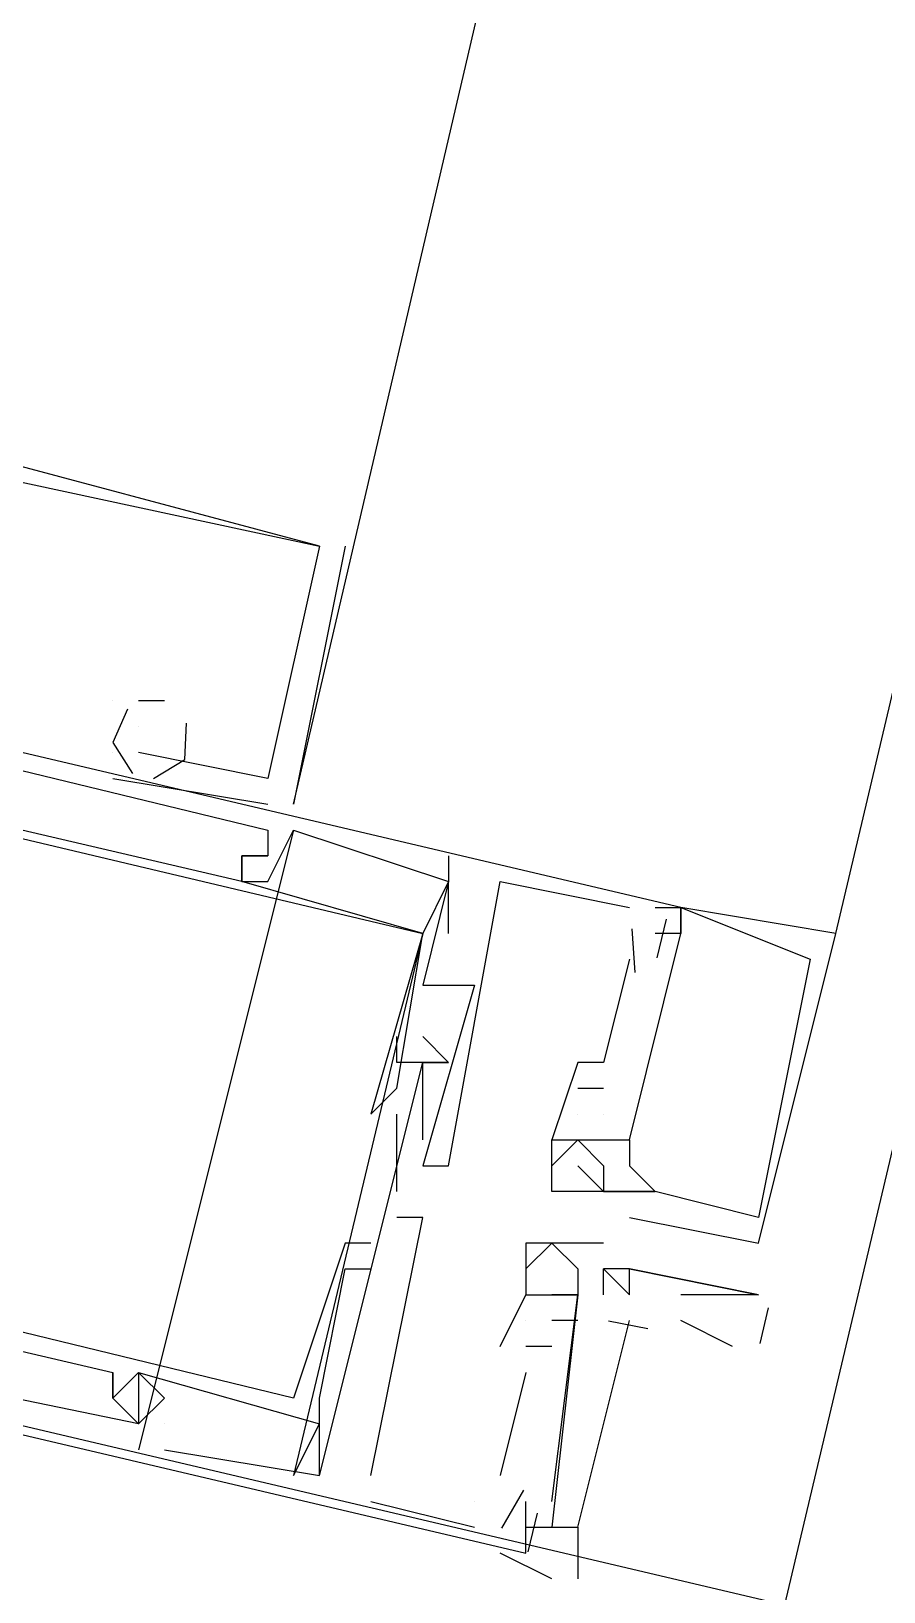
# Model space of a CAD drawing. Header units: feet. Extents: x -84 to 198, y -22 to 181.
# Drawn here: x 116.758 to 117.198, y 59.691 to 60.497 of the extents above; entities that cross this region are included whole.
import ezdxf

# ---------------------------------------------------------------- set-up
doc = ezdxf.new("R2010")
doc.units = ezdxf.units.FT
doc.layers.add('A-LINEA', color=7, linetype='CONTINUOUS')
doc.layers.add('A-MURO-CONCRETO', color=8, linetype='CONTINUOUS')

msp = doc.modelspace()

# ---------------------------------------------------------------- linework, layer by layer
at = {"layer": 'A-LINEA'}
for p, q in [((124.44, 90.4978), (117.1467, 59.6844)), ((117.1733, 60.0311), (118.8267, 67.0444)), ((116.92, 60.2311), (116.8933, 60.0978)), ((116.92, 60.2311), (116.8933, 60.0978)), ((116.92, 60.2311), (116.8933, 60.0978)), ((116.9067, 60.2311), (116.9067, 60.2311)), ((116.9067, 60.2311), (116.9067, 60.2311)), ((116.9067, 60.2311), (116.9067, 60.2311)), ((116.9067, 60.2311), (116.9067, 60.2311)), ((116.9067, 60.2311), (116.9067, 60.2311)), ((116.9067, 60.2311), (116.9067, 60.2311)), ((116.92, 60.2311), (116.92, 60.2311)), ((116.92, 60.2311), (116.92, 60.2311)), ((116.92, 60.2311), (116.92, 60.2311)), ((116.8, 60.1511), (116.8, 60.1511)), ((116.8, 60.1511), (116.8, 60.1511)), ((116.8, 60.1511), (116.8, 60.1511)), ((116.8, 60.1511), (116.8, 60.1511)), ((116.8, 60.1511), (116.8, 60.1511)), ((116.8, 60.1511), (116.8, 60.1511)), ((116.8267, 60.1511), (116.8133, 60.1511)), ((116.8133, 60.1511), (116.8133, 60.1511)), ((116.8267, 60.1511), (116.8133, 60.1511)), ((116.8133, 60.1511), (116.8133, 60.1511)), ((116.8267, 60.1511), (116.8133, 60.1511)), ((116.8133, 60.1511), (116.8133, 60.1511)), ((116.8267, 60.1511), (116.8267, 60.1511)), ((116.8267, 60.1511), (116.8267, 60.1511)), ((116.8267, 60.1511), (116.8267, 60.1511)), ((116.8133, 60.1378), (116.8133, 60.1378)), ((116.8133, 60.1378), (116.8133, 60.1378)), ((116.8133, 60.1378), (116.8133, 60.1378)), ((116.8, 60.1244), (116.8, 60.1244)), ((116.8, 60.1244), (116.8, 60.1244)), ((116.8, 60.1244), (116.8, 60.1244)), ((116.8, 60.1244), (116.8, 60.1244)), ((116.8, 60.1244), (116.8, 60.1244)), ((116.8, 60.1244), (116.8, 60.1244)), ((116.8133, 60.1244), (116.8133, 60.1244)), ((116.8133, 60.1244), (116.8133, 60.1244)), ((116.8133, 60.1244), (116.8133, 60.1244)), ((116.8, 60.1111), (116.88, 60.0978)), ((116.8, 60.1111), (116.8, 60.1111)), ((116.8, 60.1111), (116.88, 60.0978)), ((116.8, 60.1111), (116.8, 60.1111)), ((116.8, 60.1111), (116.88, 60.0978)), ((116.8, 60.1111), (116.8, 60.1111)), ((116.88, 60.1111), (116.88, 60.1111)), ((116.88, 60.1111), (116.88, 60.1111)), ((116.88, 60.1111), (116.88, 60.1111)), ((116.88, 60.0978), (116.88, 60.0978)), ((116.88, 60.0978), (116.88, 60.0978)), ((116.88, 60.0978), (116.88, 60.0978)), ((116.8933, 60.0978), (116.8933, 60.0978)), ((116.8933, 60.0978), (116.8933, 60.0978)), ((116.8933, 60.0978), (116.8933, 60.0978)), ((116.8933, 60.0844), (116.8133, 59.7644)), ((116.8933, 60.0844), (116.8133, 59.7644)), ((116.8933, 60.0844), (116.8133, 59.7644)), ((116.88, 60.0844), (116.88, 60.0844)), ((116.88, 60.0844), (116.88, 60.0844)), ((116.88, 60.0844), (116.88, 60.0844)), ((116.8933, 60.0844), (116.8933, 60.0844)), ((116.8933, 60.0844), (116.8933, 60.0844)), ((116.8933, 60.0844), (116.8933, 60.0844)), ((116.8667, 60.0711), (116.8667, 60.0711)), ((116.8667, 60.0711), (116.8667, 60.0711)), ((116.8667, 60.0711), (116.8667, 60.0711)), ((116.8667, 60.0711), (116.8667, 60.0711)), ((116.8667, 60.0711), (116.8667, 60.0711)), ((116.8667, 60.0711), (116.8667, 60.0711)), ((116.8667, 60.0711), (116.8667, 60.0711)), ((116.8667, 60.0711), (116.8667, 60.0711)), ((116.8667, 60.0711), (116.8667, 60.0711)), ((116.88, 60.0711), (116.88, 60.0711)), ((116.88, 60.0711), (116.88, 60.0711)), ((116.88, 60.0711), (116.88, 60.0711)), ((116.88, 60.0711), (116.88, 60.0711)), ((116.88, 60.0711), (116.88, 60.0711)), ((116.88, 60.0711), (116.88, 60.0711)), ((116.9733, 60.0711), (116.9733, 60.0578)), ((116.9733, 60.0711), (116.9733, 60.0578)), ((116.9733, 60.0711), (116.9733, 60.0578)), ((116.8667, 60.0578), (116.8667, 60.0578)), ((116.8667, 60.0578), (116.8667, 60.0578)), ((116.8667, 60.0578), (116.8667, 60.0578)), ((116.8667, 60.0578), (116.8667, 60.0578)), ((116.8667, 60.0578), (116.8667, 60.0578)), ((116.8667, 60.0578), (116.8667, 60.0578)), ((116.8667, 60.0578), (116.8667, 60.0578)), ((116.8667, 60.0578), (116.8667, 60.0578)), ((116.8667, 60.0578), (116.8667, 60.0578)), ((116.88, 60.0578), (116.88, 60.0578)), ((116.88, 60.0578), (116.88, 60.0578)), ((116.88, 60.0578), (116.88, 60.0578)), ((116.9733, 60.0311), (116.9733, 60.0578)), ((116.9733, 60.0578), (116.9733, 60.0578)), ((116.9733, 60.0578), (116.9733, 60.0578)), ((116.9733, 60.0311), (116.9733, 60.0578)), ((116.9733, 60.0578), (116.9733, 60.0578)), ((116.9733, 60.0578), (116.9733, 60.0578)), ((116.9733, 60.0311), (116.9733, 60.0578)), ((116.9733, 60.0578), (116.9733, 60.0578)), ((116.9733, 60.0578), (116.9733, 60.0578)), ((117, 60.0578), (117, 60.0578)), ((117, 60.0578), (117, 60.0578)), ((117, 60.0578), (117, 60.0578)), ((117.0667, 60.0444), (117.0667, 60.0444)), ((117.0667, 60.0444), (117.0667, 60.0444)), ((117.0667, 60.0444), (117.0667, 60.0444)), ((117.08, 60.0444), (117.08, 60.0444)), ((117.08, 60.0444), (117.08, 60.0444)), ((117.08, 60.0444), (117.08, 60.0444)), ((117.0933, 60.0444), (117.0933, 60.0444)), ((117.0933, 60.0444), (117.0933, 60.0444)), ((117.0933, 60.0444), (117.0933, 60.0444)), ((117.0933, 60.0444), (117.0933, 60.0444)), ((117.0933, 60.0444), (117.0933, 60.0444)), ((117.0933, 60.0444), (117.0933, 60.0444)), ((117.0933, 60.0444), (117.0933, 60.0444)), ((117.0933, 60.0444), (117.0933, 60.0444)), ((117.0933, 60.0444), (117.0933, 60.0444)), ((117.0857, 60.0384), (117.0809, 60.0184)), ((117.0857, 60.0384), (117.0809, 60.0184)), ((117.0857, 60.0384), (117.0809, 60.0184)), ((116.96, 60.0311), (116.8933, 59.7511)), ((116.96, 60.0311), (116.8933, 59.7511)), ((116.96, 60.0311), (116.8933, 59.7511)), ((116.96, 60.0311), (116.96, 60.0311)), ((116.96, 60.0311), (116.96, 60.0311)), ((116.96, 60.0311), (116.96, 60.0311)), ((116.96, 60.0311), (116.96, 60.0311)), ((116.96, 60.0311), (116.96, 60.0311)), ((116.96, 60.0311), (116.96, 60.0311)), ((116.96, 60.0311), (116.96, 60.0311)), ((116.96, 60.0311), (116.96, 60.0311)), ((116.96, 60.0311), (116.96, 60.0311)), ((116.9733, 60.0311), (116.9733, 60.0311)), ((116.9733, 60.0311), (116.9733, 60.0311)), ((116.9733, 60.0311), (116.9733, 60.0311)), ((117.0679, 60.0335), (117.0695, 60.0109)), ((117.0679, 60.0335), (117.0695, 60.0109)), ((117.0679, 60.0335), (117.0695, 60.0109)), ((117.08, 60.0311), (117.08, 60.0311)), ((117.08, 60.0311), (117.08, 60.0311)), ((117.08, 60.0311), (117.08, 60.0311)), ((117.0933, 60.0311), (117.0933, 60.0311)), ((117.0933, 60.0311), (117.0933, 60.0311)), ((117.0933, 60.0311), (117.0933, 60.0311)), ((117.0933, 60.0311), (117.0933, 60.0311)), ((117.0933, 60.0311), (117.0933, 60.0311)), ((117.0933, 60.0311), (117.0933, 60.0311)), ((117.0933, 60.0311), (117.0933, 60.0311)), ((117.0933, 60.0311), (117.0933, 60.0311)), ((117.0933, 60.0311), (117.0933, 60.0311)), ((117.1733, 60.0311), (117.1733, 60.0311)), ((117.1733, 60.0311), (117.1733, 60.0311)), ((117.1733, 60.0311), (117.1733, 60.0311)), ((117.0667, 60.0178), (117.0667, 60.0178)), ((117.0667, 60.0178), (117.0667, 60.0178)), ((117.0667, 60.0178), (117.0667, 60.0178)), ((117.16, 60.0178), (117.16, 60.0178)), ((117.16, 60.0178), (117.16, 60.0178)), ((117.16, 60.0178), (117.16, 60.0178)), ((116.96, 60.0044), (116.96, 60.0044)), ((116.96, 60.0044), (116.96, 60.0044)), ((116.96, 60.0044), (116.96, 60.0044)), ((116.9733, 60.0044), (116.9733, 60.0044)), ((116.9733, 60.0044), (116.9733, 60.0044)), ((116.9733, 60.0044), (116.9733, 60.0044)), ((116.9733, 60.0044), (116.9733, 60.0044)), ((116.9733, 60.0044), (116.9733, 60.0044)), ((116.9733, 60.0044), (116.9733, 60.0044)), ((116.9733, 60.0044), (116.9733, 60.0044)), ((116.9733, 60.0044), (116.9733, 60.0044)), ((116.9733, 60.0044), (116.9733, 60.0044)), ((116.9867, 60.0044), (116.9867, 60.0044)), ((116.9867, 60.0044), (116.9867, 60.0044)), ((116.9867, 60.0044), (116.9867, 60.0044)), ((116.9867, 60.0044), (116.9867, 60.0044)), ((116.9867, 60.0044), (116.9867, 60.0044)), ((116.9867, 60.0044), (116.9867, 60.0044)), ((116.9467, 59.9778), (116.9467, 59.9778)), ((116.9467, 59.9778), (116.9467, 59.9778)), ((116.9467, 59.9778), (116.9467, 59.9778)), ((116.96, 59.9778), (116.9733, 59.9644)), ((116.96, 59.9778), (116.96, 59.9778)), ((116.96, 59.9778), (116.9733, 59.9644)), ((116.96, 59.9778), (116.96, 59.9778)), ((116.96, 59.9778), (116.9733, 59.9644)), ((116.96, 59.9778), (116.96, 59.9778)), ((116.9467, 59.9644), (116.9467, 59.9644)), ((116.9467, 59.9644), (116.9467, 59.9644)), ((116.9467, 59.9644), (116.9467, 59.9644)), ((116.96, 59.9644), (116.96, 59.9644)), ((116.96, 59.9644), (116.96, 59.9644)), ((116.96, 59.9644), (116.96, 59.9644)), ((116.96, 59.9644), (116.96, 59.9644)), ((116.96, 59.9644), (116.96, 59.9644)), ((116.96, 59.9644), (116.96, 59.9644)), ((116.96, 59.9644), (116.96, 59.9644)), ((116.96, 59.9644), (116.96, 59.9644)), ((116.96, 59.9644), (116.96, 59.9644)), ((116.96, 59.9644), (116.96, 59.9644)), ((116.96, 59.9644), (116.96, 59.9644)), ((116.96, 59.9644), (116.96, 59.9644)), ((116.9733, 59.9644), (116.9733, 59.9644)), ((116.9733, 59.9644), (116.9733, 59.9644)), ((116.9733, 59.9644), (116.9733, 59.9644)), ((116.9733, 59.9644), (116.9733, 59.9644)), ((116.9733, 59.9644), (116.9733, 59.9644)), ((116.9733, 59.9644), (116.9733, 59.9644)), ((116.9733, 59.9644), (116.9733, 59.9644)), ((116.9733, 59.9644), (116.9733, 59.9644)), ((116.9733, 59.9644), (116.9733, 59.9644)), ((117.04, 59.9644), (117.04, 59.9644)), ((117.04, 59.9644), (117.04, 59.9644)), ((117.04, 59.9644), (117.04, 59.9644)), ((117.0533, 59.9644), (117.0533, 59.9644)), ((117.0533, 59.9644), (117.0533, 59.9644)), ((117.0533, 59.9644), (117.0533, 59.9644)), ((116.9467, 59.9511), (116.9467, 59.9511)), ((116.9467, 59.9511), (116.9467, 59.9511)), ((116.9467, 59.9511), (116.9467, 59.9511)), ((117.04, 59.9511), (117.04, 59.9511)), ((117.04, 59.9511), (117.0533, 59.9511)), ((117.04, 59.9511), (117.04, 59.9511)), ((117.04, 59.9511), (117.04, 59.9511)), ((117.04, 59.9511), (117.0533, 59.9511)), ((117.04, 59.9511), (117.04, 59.9511)), ((117.04, 59.9511), (117.04, 59.9511)), ((117.04, 59.9511), (117.0533, 59.9511)), ((117.04, 59.9511), (117.04, 59.9511)), ((117.0533, 59.9511), (117.0533, 59.9511)), ((117.0533, 59.9511), (117.0533, 59.9511)), ((117.0533, 59.9511), (117.0533, 59.9511)), ((116.9333, 59.9378), (116.9333, 59.9378)), ((116.9333, 59.9378), (116.9333, 59.9378)), ((116.9333, 59.9378), (116.9333, 59.9378)), ((116.9467, 59.8978), (116.9467, 59.9378)), ((116.9467, 59.9378), (116.9467, 59.9378)), ((116.9467, 59.8978), (116.9467, 59.9378)), ((116.9467, 59.9378), (116.9467, 59.9378)), ((116.9467, 59.8978), (116.9467, 59.9378)), ((116.9467, 59.9378), (116.9467, 59.9378)), ((116.96, 59.9378), (116.96, 59.9378)), ((116.96, 59.9378), (116.96, 59.9378)), ((116.96, 59.9378), (116.96, 59.9378)), ((116.96, 59.9378), (116.96, 59.9378)), ((116.96, 59.9378), (116.96, 59.9378)), ((116.96, 59.9378), (116.96, 59.9378)), ((117.04, 59.9378), (117.04, 59.9378)), ((117.04, 59.9378), (117.04, 59.9378)), ((117.04, 59.9378), (117.04, 59.9378)), ((117.04, 59.9378), (117.04, 59.9378)), ((117.04, 59.9378), (117.04, 59.9378)), ((117.04, 59.9378), (117.04, 59.9378)), ((117.0533, 59.9378), (117.0533, 59.9378)), ((117.0533, 59.9378), (117.0533, 59.9378)), ((117.0533, 59.9378), (117.0533, 59.9378)), ((117.0533, 59.9378), (117.0533, 59.9378)), ((117.0533, 59.9378), (117.0533, 59.9378)), ((117.0533, 59.9378), (117.0533, 59.9378)), ((116.96, 59.9244), (116.96, 59.9244)), ((116.96, 59.9244), (116.96, 59.9244)), ((116.96, 59.9244), (116.96, 59.9244)), ((117.0267, 59.9244), (117.0267, 59.9244)), ((117.0267, 59.9244), (117.0267, 59.9244)), ((117.0267, 59.9244), (117.0267, 59.9244)), ((117.0267, 59.9244), (117.0267, 59.9244)), ((117.0267, 59.9244), (117.0267, 59.9244)), ((117.0267, 59.9244), (117.0267, 59.9244)), ((117.04, 59.9244), (117.04, 59.9244)), ((117.04, 59.9244), (117.04, 59.9244)), ((117.04, 59.9244), (117.04, 59.9244)), ((117.04, 59.9244), (117.04, 59.9244)), ((117.04, 59.9244), (117.04, 59.9244)), ((117.04, 59.9244), (117.04, 59.9244)), ((117.04, 59.9244), (117.04, 59.9244)), ((117.04, 59.9244), (117.04, 59.9244)), ((117.04, 59.9244), (117.04, 59.9244)), ((117.0533, 59.9244), (117.0533, 59.9244)), ((117.0533, 59.9244), (117.0533, 59.9244)), ((117.0533, 59.9244), (117.0533, 59.9244)), ((117.0533, 59.9244), (117.0533, 59.9244)), ((117.0533, 59.9244), (117.0533, 59.9244)), ((117.0533, 59.9244), (117.0533, 59.9244)), ((117.0667, 59.9244), (117.0667, 59.9244)), ((117.0667, 59.9244), (117.0667, 59.9244)), ((117.0667, 59.9244), (117.0667, 59.9244)), ((117.0667, 59.9244), (117.0667, 59.9244)), ((117.0667, 59.9244), (117.0667, 59.9244)), ((117.0667, 59.9244), (117.0667, 59.9244)), ((116.96, 59.9111), (116.96, 59.9111)), ((116.96, 59.9111), (116.96, 59.9111)), ((116.96, 59.9111), (116.96, 59.9111)), ((116.9733, 59.9111), (116.9733, 59.9111)), ((116.9733, 59.9111), (116.9733, 59.9111)), ((116.9733, 59.9111), (116.9733, 59.9111)), ((117.0267, 59.9111), (117.0267, 59.9111)), ((117.0267, 59.9111), (117.0267, 59.9111)), ((117.0267, 59.9111), (117.0267, 59.9111)), ((117.04, 59.9111), (117.04, 59.9111)), ((117.04, 59.9111), (117.04, 59.9111)), ((117.04, 59.9111), (117.04, 59.9111)), ((117.0533, 59.9111), (117.0533, 59.9111)), ((117.0533, 59.9111), (117.0533, 59.9111)), ((117.0533, 59.9111), (117.0533, 59.9111)), ((117.0667, 59.9111), (117.0667, 59.9111)), ((117.0667, 59.9111), (117.0667, 59.9111)), ((117.0667, 59.9111), (117.0667, 59.9111)), ((116.9467, 59.8978), (116.9467, 59.8978)), ((116.9467, 59.8978), (116.9467, 59.8978)), ((116.9467, 59.8978), (116.9467, 59.8978)), ((117.0267, 59.8978), (117.0267, 59.8978)), ((117.0267, 59.8978), (117.0267, 59.8978)), ((117.0267, 59.8978), (117.0267, 59.8978)), ((117.04, 59.8978), (117.04, 59.8978)), ((117.04, 59.8978), (117.04, 59.8978)), ((117.04, 59.8978), (117.04, 59.8978)), ((117.0533, 59.8978), (117.0533, 59.8978)), ((117.0533, 59.8978), (117.0533, 59.8978)), ((117.0533, 59.8978), (117.0533, 59.8978)), ((117.0533, 59.8978), (117.0533, 59.8978)), ((117.0533, 59.8978), (117.0533, 59.8978)), ((117.0533, 59.8978), (117.0533, 59.8978)), ((117.0667, 59.8978), (117.0667, 59.8978)), ((117.0667, 59.8978), (117.0667, 59.8978)), ((117.0667, 59.8978), (117.0667, 59.8978)), ((117.0667, 59.8978), (117.0667, 59.8978)), ((117.0667, 59.8978), (117.0667, 59.8978)), ((117.0667, 59.8978), (117.0667, 59.8978)), ((117.0667, 59.8978), (117.0667, 59.8978)), ((117.0667, 59.8978), (117.0667, 59.8978)), ((117.0667, 59.8978), (117.0667, 59.8978)), ((117.08, 59.8978), (117.08, 59.8978)), ((117.08, 59.8978), (117.08, 59.8978)), ((117.08, 59.8978), (117.08, 59.8978)), ((117.08, 59.8978), (117.08, 59.8978)), ((117.08, 59.8978), (117.08, 59.8978)), ((117.08, 59.8978), (117.08, 59.8978)), ((116.9467, 59.8844), (116.9467, 59.8844)), ((116.9467, 59.8844), (116.9467, 59.8844)), ((116.9467, 59.8844), (116.9467, 59.8844)), ((116.96, 59.8844), (116.96, 59.8844)), ((116.96, 59.8844), (116.96, 59.8844)), ((116.96, 59.8844), (116.96, 59.8844)), ((117.0667, 59.8844), (117.0667, 59.8844)), ((117.0667, 59.8844), (117.0667, 59.8844)), ((117.0667, 59.8844), (117.0667, 59.8844)), ((117.1333, 59.8844), (117.1333, 59.8844)), ((117.1333, 59.8844), (117.1333, 59.8844)), ((117.1333, 59.8844), (117.1333, 59.8844)), ((116.92, 59.8711), (116.92, 59.8711)), ((116.92, 59.8711), (116.92, 59.8711)), ((116.92, 59.8711), (116.92, 59.8711)), ((116.9333, 59.8711), (116.9333, 59.8711)), ((116.9333, 59.8711), (116.9333, 59.8711)), ((116.9333, 59.8711), (116.9333, 59.8711)), ((117.0133, 59.8711), (117.0133, 59.8711)), ((117.0267, 59.8711), (117.0267, 59.8711)), ((117.0267, 59.8711), (117.0267, 59.8711)), ((117.04, 59.8711), (117.04, 59.8711)), ((117.0533, 59.8711), (117.0533, 59.8711)), ((117.1333, 59.8711), (117.1333, 59.8711)), ((117.1333, 59.8711), (117.1333, 59.8711)), ((117.1333, 59.8711), (117.1333, 59.8711)), ((116.92, 59.8578), (116.92, 59.8578)), ((116.92, 59.8578), (116.92, 59.8578)), ((116.92, 59.8578), (116.92, 59.8578)), ((116.9333, 59.8578), (116.9333, 59.8578)), ((116.9333, 59.8578), (116.9333, 59.8578)), ((116.9333, 59.8578), (116.9333, 59.8578)), ((117.0133, 59.8578), (117.0133, 59.8578)), ((117.04, 59.8578), (117.04, 59.8578)), ((117.0533, 59.8578), (117.0533, 59.8578)), ((117.0533, 59.8578), (117.0533, 59.8578)), ((117.0533, 59.8578), (117.0533, 59.8578)), ((117.0667, 59.8578), (117.0667, 59.8578)), ((117.0667, 59.8578), (117.0667, 59.8578)), ((117.0133, 59.8444), (117.0133, 59.8444)), ((117.0133, 59.8444), (117.0133, 59.8444)), ((117.0133, 59.8444), (117.0133, 59.8444)), ((117.0133, 59.8444), (117.0133, 59.8444)), ((117.0133, 59.8444), (117.0133, 59.8444)), ((117.0133, 59.8444), (117.0133, 59.8444)), ((117.0133, 59.8444), (117.0133, 59.8444)), ((117.0267, 59.8444), (117.0267, 59.8444)), ((117.0267, 59.8444), (117.0267, 59.8444)), ((117.0267, 59.7378), (117.04, 59.8444)), ((117.0267, 59.8444), (117.0267, 59.8444)), ((117.0267, 59.7378), (117.04, 59.8444)), ((117.0267, 59.8444), (117.0267, 59.8444)), ((117.0267, 59.7378), (117.04, 59.8444)), ((117.0267, 59.8444), (117.0267, 59.8444)), ((117.04, 59.8444), (117.04, 59.8444)), ((117.04, 59.8444), (117.04, 59.8444)), ((117.04, 59.8444), (117.04, 59.8444)), ((117.04, 59.8444), (117.04, 59.8444)), ((117.04, 59.8444), (117.04, 59.8444)), ((117.04, 59.8444), (117.04, 59.8444)), ((117.0533, 59.8444), (117.0533, 59.8444)), ((117.0667, 59.8444), (117.0667, 59.8444)), ((117.1333, 59.8444), (117.1333, 59.8444)), ((117.1383, 59.8377), (117.134, 59.8193)), ((117.0133, 59.8311), (117.0133, 59.8311)), ((117.0133, 59.8311), (117.0133, 59.8311)), ((117.0133, 59.8311), (117.0133, 59.8311)), ((117.0133, 59.8311), (117.0133, 59.8311)), ((117.0133, 59.8311), (117.0133, 59.8311)), ((117.0133, 59.8311), (117.0133, 59.8311)), ((117.0267, 59.8311), (117.0267, 59.8311)), ((117.0267, 59.8311), (117.0267, 59.8311)), ((117.0267, 59.8311), (117.0267, 59.8311)), ((117.04, 59.8311), (117.04, 59.8311)), ((117.04, 59.8311), (117.04, 59.8311)), ((117.04, 59.8311), (117.04, 59.8311)), ((117.0762, 59.8269), (117.0559, 59.8309)), ((117.0762, 59.8269), (117.0559, 59.8309)), ((117.0762, 59.8269), (117.0559, 59.8309)), ((117.12, 59.8178), (117.0933, 59.8311)), ((117, 59.8178), (117, 59.8178)), ((117, 59.8178), (117, 59.8178)), ((117, 59.8178), (117, 59.8178)), ((117.0133, 59.8178), (117.0133, 59.8178)), ((117.0267, 59.8178), (117.0133, 59.8178)), ((117.0133, 59.8178), (117.0133, 59.8178)), ((117.0133, 59.8178), (117.0133, 59.8178)), ((117.0133, 59.8178), (117.0133, 59.8178)), ((117.0267, 59.8178), (117.0133, 59.8178)), ((117.0133, 59.8178), (117.0133, 59.8178)), ((117.0133, 59.8178), (117.0133, 59.8178)), ((117.0133, 59.8178), (117.0133, 59.8178)), ((117.0267, 59.8178), (117.0133, 59.8178)), ((117.0133, 59.8178), (117.0133, 59.8178)), ((117.0133, 59.8178), (117.0133, 59.8178)), ((117.0267, 59.8178), (117.0267, 59.8178)), ((117.0267, 59.8178), (117.0267, 59.8178)), ((117.0267, 59.8178), (117.0267, 59.8178)), ((116.8, 59.8044), (116.8, 59.8044)), ((116.8, 59.8044), (116.8, 59.8044)), ((116.8, 59.8044), (116.8, 59.8044)), ((116.8133, 59.8044), (116.8133, 59.8044)), ((116.8133, 59.8044), (116.8133, 59.8044)), ((116.8133, 59.8044), (116.8133, 59.8044)), ((116.8133, 59.8044), (116.8133, 59.8044)), ((116.8133, 59.8044), (116.8133, 59.8044)), ((116.8133, 59.8044), (116.8133, 59.8044)), ((117.0133, 59.8044), (117, 59.7511)), ((117.0133, 59.8044), (117, 59.7511)), ((117.0133, 59.8044), (117, 59.7511)), ((117.0133, 59.8044), (117.0133, 59.8044)), ((117.0133, 59.8044), (117.0133, 59.8044)), ((117.0133, 59.8044), (117.0133, 59.8044)), ((116.8, 59.7911), (116.8, 59.7911)), ((116.8, 59.7911), (116.8, 59.7911)), ((116.8, 59.7911), (116.8, 59.7911)), ((116.8, 59.7911), (116.8, 59.7911)), ((116.8, 59.7911), (116.8, 59.7911)), ((116.8, 59.7911), (116.8, 59.7911)), ((116.8133, 59.7911), (116.8133, 59.7911)), ((116.8133, 59.7911), (116.8133, 59.7911)), ((116.8133, 59.7911), (116.8133, 59.7911)), ((116.8133, 59.7911), (116.8133, 59.7911)), ((116.8133, 59.7911), (116.8133, 59.7911)), ((116.8133, 59.7911), (116.8133, 59.7911)), ((116.8133, 59.7911), (116.8133, 59.7911)), ((116.8133, 59.7911), (116.8133, 59.7911)), ((116.8133, 59.7911), (116.8133, 59.7911)), ((116.8267, 59.7911), (116.8267, 59.7911)), ((116.8267, 59.7911), (116.8267, 59.7911)), ((116.8267, 59.7911), (116.8267, 59.7911)), ((116.8933, 59.7911), (116.8933, 59.7911)), ((116.8933, 59.7911), (116.8933, 59.7911)), ((116.8933, 59.7911), (116.8933, 59.7911)), ((116.9067, 59.7911), (116.9067, 59.7911)), ((116.9067, 59.7911), (116.9067, 59.7911)), ((116.9067, 59.7911), (116.9067, 59.7911)), ((116.8133, 59.7778), (116.8133, 59.7778)), ((116.8133, 59.7778), (116.8133, 59.7778)), ((116.8133, 59.7778), (116.8133, 59.7778)), ((116.8133, 59.7778), (116.8133, 59.7778)), ((116.8133, 59.7778), (116.8133, 59.7778)), ((116.8133, 59.7778), (116.8133, 59.7778)), ((116.8133, 59.7778), (116.8133, 59.7778)), ((116.8133, 59.7778), (116.8133, 59.7778)), ((116.8133, 59.7778), (116.8133, 59.7778)), ((116.8267, 59.7778), (116.8267, 59.7778)), ((116.8267, 59.7778), (116.8267, 59.7778)), ((116.8267, 59.7778), (116.8267, 59.7778)), ((116.8933, 59.7511), (116.9067, 59.7778)), ((116.8933, 59.7511), (116.9067, 59.7778)), ((116.8933, 59.7511), (116.9067, 59.7778)), ((116.9067, 59.7778), (116.9067, 59.7778)), ((116.9067, 59.7778), (116.9067, 59.7778)), ((116.9067, 59.7778), (116.9067, 59.7778)), ((116.8267, 59.7644), (116.8267, 59.7644)), ((116.8267, 59.7644), (116.8267, 59.7644)), ((116.8267, 59.7644), (116.8267, 59.7644)), ((116.8933, 59.7511), (116.8933, 59.7511)), ((116.8933, 59.7511), (116.8933, 59.7511)), ((116.8933, 59.7511), (116.8933, 59.7511)), ((116.9067, 59.7511), (116.9067, 59.7511)), ((116.9067, 59.7511), (116.9067, 59.7511)), ((116.9067, 59.7511), (116.9067, 59.7511)), ((116.9067, 59.7511), (116.9067, 59.7511)), ((116.9067, 59.7511), (116.9067, 59.7511)), ((116.9067, 59.7511), (116.9067, 59.7511)), ((116.9333, 59.7511), (116.9333, 59.7511)), ((116.9333, 59.7511), (116.9333, 59.7511)), ((116.9333, 59.7511), (116.9333, 59.7511)), ((117, 59.7511), (117, 59.7511)), ((117, 59.7511), (117, 59.7511)), ((117, 59.7511), (117, 59.7511)), ((116.9333, 59.7378), (116.9867, 59.7244)), ((116.9333, 59.7378), (116.9333, 59.7378)), ((116.9333, 59.7378), (116.9867, 59.7244)), ((116.9333, 59.7378), (116.9333, 59.7378)), ((116.9333, 59.7378), (116.9867, 59.7244)), ((116.9333, 59.7378), (116.9333, 59.7378)), ((116.9867, 59.7378), (116.9867, 59.7378)), ((116.9867, 59.7378), (116.9867, 59.7378)), ((116.9867, 59.7378), (116.9867, 59.7378)), ((117.0121, 59.7435), (117.0006, 59.724)), ((117.0121, 59.7435), (117.0006, 59.724)), ((117.0121, 59.7435), (117.0006, 59.724)), ((117.0133, 59.7378), (117.0133, 59.7378)), ((117.0133, 59.7378), (117.0133, 59.7378)), ((117.0133, 59.7378), (117.0133, 59.7378)), ((117.0133, 59.7378), (117.0133, 59.7378)), ((117.0133, 59.7378), (117.0133, 59.7378)), ((117.0133, 59.7378), (117.0133, 59.7378)), ((117.0267, 59.7378), (117.0267, 59.7378)), ((117.0267, 59.7378), (117.0267, 59.7378)), ((117.0267, 59.7378), (117.0267, 59.7378)), ((117.019, 59.7317), (117.0143, 59.7117)), ((117.019, 59.7317), (117.0143, 59.7117)), ((117.019, 59.7317), (117.0143, 59.7117)), ((116.9867, 59.7244), (116.9867, 59.7244)), ((116.9867, 59.7244), (116.9867, 59.7244)), ((116.9867, 59.7244), (116.9867, 59.7244)), ((117, 59.7244), (117, 59.7244)), ((117, 59.7244), (117, 59.7244)), ((117, 59.7244), (117, 59.7244)), ((117, 59.7244), (117, 59.7244)), ((117, 59.7244), (117, 59.7244)), ((117, 59.7244), (117, 59.7244)), ((117.0133, 59.7244), (117.0133, 59.7244)), ((117.0133, 59.7244), (117.0133, 59.7244)), ((117.0133, 59.7244), (117.0133, 59.7244)), ((117.0267, 59.6978), (117, 59.7111)), ((117, 59.7111), (117, 59.7111)), ((117.0133, 59.7111), (117.0133, 59.7111)), ((117.0133, 59.7111), (117.0133, 59.7111)), ((117.0133, 59.7111), (117.0133, 59.7111)), ((117.0133, 59.7111), (117.0133, 59.7111)), ((117.0133, 59.7111), (117.0133, 59.7111))]:
    msp.add_line(p, q, dxfattribs=at)
for points in [[(116.8933, 60.0978), (117.3067, 61.8711), (117.6933, 63.4978)], [(117.1467, 59.6844), (116.8, 58.2178), (113.4, 59.0311), (113.7467, 60.4844), (117.1467, 59.6844)], [(116.9067, 60.2311), (116.7067, 60.2844), (116.7067, 60.2711), (116.7067, 60.2844), (116.7067, 60.2711), (116.7067, 60.2578), (116.6933, 60.2578), (116.6933, 60.2444), (116.7067, 60.2444), (116.68, 60.1511), (116.6533, 60.1644)], [(116.9067, 60.2311), (116.7067, 60.2844), (116.7067, 60.2711), (116.7067, 60.2844), (116.7067, 60.2711), (116.7067, 60.2578), (116.6933, 60.2578), (116.6933, 60.2444), (116.7067, 60.2444), (116.68, 60.1511), (116.6533, 60.1644)], [(116.9067, 60.2311), (116.7067, 60.2844), (116.7067, 60.2711), (116.7067, 60.2844), (116.7067, 60.2711), (116.7067, 60.2578), (116.6933, 60.2578), (116.6933, 60.2444), (116.7067, 60.2444), (116.68, 60.1511), (116.6533, 60.1644)], [(116.7067, 60.2578), (116.72, 60.2711), (116.9067, 60.2311), (116.88, 60.1111), (116.8133, 60.1244)], [(116.7067, 60.2578), (116.72, 60.2711), (116.9067, 60.2311), (116.88, 60.1111), (116.8133, 60.1244)], [(116.7067, 60.2578), (116.72, 60.2711), (116.9067, 60.2311), (116.88, 60.1111), (116.8133, 60.1244)], [(117.08, 60.0444), (117.0933, 60.0444), (116.4133, 60.2044), (116.3867, 60.0578), (116.4, 60.0444), (116.4, 60.0578), (116.4, 60.0844), (116.4, 60.0711)], [(117.08, 60.0444), (117.0933, 60.0444), (116.4133, 60.2044), (116.3867, 60.0578), (116.4, 60.0444), (116.4, 60.0578), (116.4, 60.0844), (116.4, 60.0711)], [(117.08, 60.0444), (117.0933, 60.0444), (116.4133, 60.2044), (116.3867, 60.0578), (116.4, 60.0444), (116.4, 60.0578), (116.4, 60.0844), (116.4, 60.0711)], [(116.44, 60.1911), (116.88, 60.0844), (116.88, 60.0711)], [(116.44, 60.1911), (116.88, 60.0844), (116.88, 60.0711)], [(116.44, 60.1911), (116.88, 60.0844), (116.88, 60.0711)], [(116.44, 60.0578), (116.4533, 60.1511), (116.96, 60.0311), (116.9333, 59.9378), (116.9333, 59.9378), (116.9467, 59.9511), (116.96, 60.0311)], [(116.44, 60.0578), (116.4533, 60.1511), (116.96, 60.0311), (116.9333, 59.9378), (116.9333, 59.9378), (116.9467, 59.9511), (116.96, 60.0311)], [(116.44, 60.0578), (116.4533, 60.1511), (116.96, 60.0311), (116.9333, 59.9378), (116.9333, 59.9378), (116.9467, 59.9511), (116.96, 60.0311)], [(116.9733, 60.0578), (116.96, 60.0311), (116.8667, 60.0578), (116.8667, 60.0711), (116.88, 60.0711), (116.8667, 60.0711), (116.8667, 60.0578), (116.4667, 60.1511)], [(116.9733, 60.0578), (116.96, 60.0311), (116.8667, 60.0578), (116.8667, 60.0711), (116.88, 60.0711), (116.8667, 60.0711), (116.8667, 60.0578), (116.4667, 60.1511)], [(116.9733, 60.0578), (116.96, 60.0311), (116.8667, 60.0578), (116.8667, 60.0711), (116.88, 60.0711), (116.8667, 60.0711), (116.8667, 60.0578), (116.4667, 60.1511)], [(116.8076, 60.1468), (116.8001, 60.1296), (116.8102, 60.1137)], [(116.8076, 60.1468), (116.8001, 60.1296), (116.8102, 60.1137)], [(116.8076, 60.1468), (116.8001, 60.1296), (116.8102, 60.1137)], [(116.821, 60.1111), (116.8372, 60.1208), (116.8381, 60.1396)], [(116.821, 60.1111), (116.8372, 60.1208), (116.8381, 60.1396)], [(116.821, 60.1111), (116.8372, 60.1208), (116.8381, 60.1396)], [(116.3733, 59.8978), (116.3867, 59.8978), (116.3733, 59.9111), (116.3867, 60.0044), (116.4, 60.0044), (116.4267, 60.0844), (116.44, 60.0844), (116.44, 60.0978), (116.4133, 60.0978), (116.4, 60.0178), (116.3733, 60.0311), (116.3333, 59.8711), (117.0133, 59.7111), (117.0133, 59.7244)], [(116.3733, 59.8978), (116.3867, 59.8978), (116.3733, 59.9111), (116.3867, 60.0044), (116.4, 60.0044), (116.4267, 60.0844), (116.44, 60.0844), (116.44, 60.0978), (116.4133, 60.0978), (116.4, 60.0178), (116.3733, 60.0311), (116.3333, 59.8711), (117.0133, 59.7111), (117.0133, 59.7244)], [(116.3733, 59.8978), (116.3867, 59.8978), (116.3733, 59.9111), (116.3867, 60.0044), (116.4, 60.0044), (116.4267, 60.0844), (116.44, 60.0844), (116.44, 60.0978), (116.4133, 60.0978), (116.4, 60.0178), (116.3733, 60.0311), (116.3333, 59.8711), (117.0133, 59.7111), (117.0133, 59.7244)], [(116.8667, 60.0711), (116.8667, 60.0578), (116.88, 60.0578), (116.8933, 60.0844), (116.9733, 60.0578), (116.96, 60.0044), (116.9733, 60.0044), (116.9867, 60.0044)], [(116.8667, 60.0711), (116.8667, 60.0578), (116.88, 60.0578), (116.8933, 60.0844), (116.9733, 60.0578), (116.96, 60.0044), (116.9733, 60.0044), (116.9867, 60.0044)], [(116.8667, 60.0711), (116.8667, 60.0578), (116.88, 60.0578), (116.8933, 60.0844), (116.9733, 60.0578), (116.96, 60.0044), (116.9733, 60.0044), (116.9867, 60.0044)], [(116.9867, 60.0044), (116.96, 59.9111), (116.9733, 59.9111), (117, 60.0578), (117.0667, 60.0444)], [(116.9867, 60.0044), (116.96, 59.9111), (116.9733, 59.9111), (117, 60.0578), (117.0667, 60.0444)], [(116.9867, 60.0044), (116.96, 59.9111), (116.9733, 59.9111), (117, 60.0578), (117.0667, 60.0444)], [(117.0667, 59.8844), (117.1333, 59.8711), (117.1733, 60.0311), (117.1733, 60.0311), (117.0933, 60.0444), (117.0933, 60.0311), (117.0933, 60.0444)], [(117.0933, 60.0444), (117.16, 60.0178), (117.16, 60.0178), (117.1333, 59.8844), (117.1333, 59.8844), (117.08, 59.8978), (117.08, 59.8978), (117.08, 59.8978), (117.08, 59.8978), (117.0667, 59.9111)], [(117.0667, 59.8844), (117.1333, 59.8711), (117.1733, 60.0311), (117.1733, 60.0311), (117.0933, 60.0444), (117.0933, 60.0311), (117.0933, 60.0444)], [(117.0933, 60.0444), (117.16, 60.0178), (117.16, 60.0178), (117.1333, 59.8844), (117.1333, 59.8844), (117.08, 59.8978), (117.08, 59.8978), (117.08, 59.8978), (117.08, 59.8978), (117.0667, 59.9111)], [(117.0667, 59.8844), (117.1333, 59.8711), (117.1733, 60.0311), (117.1733, 60.0311), (117.0933, 60.0444), (117.0933, 60.0311), (117.0933, 60.0444)], [(117.0933, 60.0444), (117.16, 60.0178), (117.16, 60.0178), (117.1333, 59.8844), (117.1333, 59.8844), (117.08, 59.8978), (117.08, 59.8978), (117.08, 59.8978), (117.08, 59.8978), (117.0667, 59.9111)], [(117.0533, 59.9244), (117.0667, 59.9244), (117.0933, 60.0311), (117.08, 60.0311)], [(117.0533, 59.9244), (117.0667, 59.9244), (117.0933, 60.0311), (117.08, 60.0311)], [(117.0533, 59.9244), (117.0667, 59.9244), (117.0933, 60.0311), (117.08, 60.0311)], [(117.0667, 60.0178), (117.0533, 59.9644), (117.04, 59.9644)], [(117.0667, 60.0178), (117.0533, 59.9644), (117.04, 59.9644)], [(117.0667, 60.0178), (117.0533, 59.9644), (117.04, 59.9644)], [(116.9333, 59.8711), (116.92, 59.8711), (116.92, 59.8711), (116.8933, 59.7911), (116.4, 59.9111), (116.4267, 59.9911)], [(116.9333, 59.8711), (116.92, 59.8711), (116.92, 59.8711), (116.8933, 59.7911), (116.4, 59.9111), (116.4267, 59.9911)], [(116.9333, 59.8711), (116.92, 59.8711), (116.92, 59.8711), (116.8933, 59.7911), (116.4, 59.9111), (116.4267, 59.9911)], [(116.8267, 59.7644), (116.9067, 59.7511), (116.96, 59.9644), (116.9467, 59.9644), (116.9467, 59.9778)], [(116.8267, 59.7644), (116.9067, 59.7511), (116.96, 59.9644), (116.9467, 59.9644), (116.9467, 59.9778)], [(116.8267, 59.7644), (116.9067, 59.7511), (116.96, 59.9644), (116.9467, 59.9644), (116.9467, 59.9778)], [(116.96, 59.9244), (116.96, 59.9378), (116.96, 59.9644), (116.9733, 59.9644), (116.96, 59.9644)], [(116.96, 59.9244), (116.96, 59.9378), (116.96, 59.9644), (116.9733, 59.9644), (116.96, 59.9644)], [(116.96, 59.9244), (116.96, 59.9378), (116.96, 59.9644), (116.9733, 59.9644), (116.96, 59.9644)], [(117.04, 59.9644), (117.0267, 59.9244), (117.04, 59.9244)], [(117.04, 59.9644), (117.0267, 59.9244), (117.04, 59.9244)], [(117.04, 59.9644), (117.0267, 59.9244), (117.04, 59.9244)], [(117.0267, 59.9111), (117.04, 59.9244), (117.0533, 59.9111), (117.0533, 59.8978), (117.04, 59.9111)], [(117.0533, 59.8978), (117.0667, 59.8978), (117.04, 59.8978), (117.0267, 59.8978), (117.0267, 59.9244), (117.04, 59.9244), (117.04, 59.9244), (117.04, 59.9244), (117.04, 59.9244), (117.0533, 59.9244), (117.0533, 59.9244), (117.0667, 59.9244), (117.0667, 59.9111), (117.0667, 59.9111)], [(117.0267, 59.9111), (117.04, 59.9244), (117.0533, 59.9111), (117.0533, 59.8978), (117.04, 59.9111)], [(117.0533, 59.8978), (117.0667, 59.8978), (117.04, 59.8978), (117.0267, 59.8978), (117.0267, 59.9244), (117.04, 59.9244), (117.04, 59.9244), (117.04, 59.9244), (117.04, 59.9244), (117.0533, 59.9244), (117.0533, 59.9244), (117.0667, 59.9244), (117.0667, 59.9111), (117.0667, 59.9111)], [(117.0267, 59.9111), (117.04, 59.9244), (117.0533, 59.9111), (117.0533, 59.8978), (117.04, 59.9111)], [(117.0533, 59.8978), (117.0667, 59.8978), (117.04, 59.8978), (117.0267, 59.8978), (117.0267, 59.9244), (117.04, 59.9244), (117.04, 59.9244), (117.04, 59.9244), (117.04, 59.9244), (117.0533, 59.9244), (117.0533, 59.9244), (117.0667, 59.9244), (117.0667, 59.9111), (117.0667, 59.9111)], [(116.3733, 59.8844), (116.4, 59.8844), (116.4, 59.8978), (116.8, 59.8044), (116.8, 59.7911), (116.8133, 59.7778)], [(116.3733, 59.8844), (116.4, 59.8844), (116.4, 59.8978), (116.8, 59.8044), (116.8, 59.7911), (116.8133, 59.7778)], [(116.3733, 59.8844), (116.4, 59.8844), (116.4, 59.8978), (116.8, 59.8044), (116.8, 59.7911), (116.8133, 59.7778)], [(117.0667, 59.8978), (117.08, 59.8978), (117.0667, 59.8978)], [(117.0667, 59.8978), (117.08, 59.8978), (117.0667, 59.8978)], [(117.0667, 59.8978), (117.08, 59.8978), (117.0667, 59.8978)], [(116.9333, 59.7511), (116.96, 59.8844), (116.9467, 59.8844)], [(116.9333, 59.7511), (116.96, 59.8844), (116.9467, 59.8844)], [(116.9333, 59.7511), (116.96, 59.8844), (116.9467, 59.8844)], [(116.8133, 59.7778), (116.8267, 59.7911), (116.8133, 59.8044), (116.8133, 59.7911), (116.8133, 59.7778), (116.36, 59.8711)], [(116.8133, 59.7778), (116.8267, 59.7911), (116.8133, 59.8044), (116.8133, 59.7911), (116.8133, 59.7778), (116.36, 59.8711)], [(116.8133, 59.7778), (116.8267, 59.7911), (116.8133, 59.8044), (116.8133, 59.7911), (116.8133, 59.7778), (116.36, 59.8711)], [(117.0133, 59.8578), (117.0267, 59.8711), (117.04, 59.8578), (117.04, 59.8444), (117.0267, 59.8444)], [(117.0533, 59.8711), (117.04, 59.8711), (117.0267, 59.8711), (117.0133, 59.8711), (117.0133, 59.8444), (117.0133, 59.8444), (117.0133, 59.8444), (117.0133, 59.8444), (117.0267, 59.8444), (117.04, 59.8444), (117.04, 59.8444), (117.04, 59.8444)], [(116.9067, 59.7511), (116.9067, 59.7911), (116.92, 59.8578), (116.9333, 59.8578)], [(116.9067, 59.7511), (116.9067, 59.7911), (116.92, 59.8578), (116.9333, 59.8578)], [(116.9067, 59.7511), (116.9067, 59.7911), (116.92, 59.8578), (116.9333, 59.8578)], [(117.0533, 59.8578), (117.0667, 59.8444), (117.0667, 59.8444), (117.0667, 59.8578), (117.0667, 59.8578), (117.1333, 59.8444), (117.1333, 59.8444), (117.0667, 59.8578), (117.0533, 59.8578)], [(117.0533, 59.8444), (117.0533, 59.8578), (117.0533, 59.8578)], [(117, 59.8178), (117.0133, 59.8444), (117.0267, 59.8444)], [(117, 59.8178), (117.0133, 59.8444), (117.0267, 59.8444)], [(117, 59.8178), (117.0133, 59.8444), (117.0267, 59.8444)], [(117.04, 59.8444), (117.0267, 59.7244), (117.04, 59.7244), (117.0667, 59.8311)], [(117.04, 59.8444), (117.0267, 59.7244), (117.04, 59.7244), (117.0667, 59.8311)], [(117.04, 59.8444), (117.0267, 59.7244), (117.04, 59.7244), (117.0667, 59.8311)], [(117.1333, 59.8444), (117.0933, 59.8444), (117.0933, 59.8444)], [(117.04, 59.8311), (117.04, 59.8311), (117.0267, 59.8311), (117.0267, 59.8311)], [(117.04, 59.8311), (117.04, 59.8311), (117.0267, 59.8311), (117.0267, 59.8311)], [(117.04, 59.8311), (117.04, 59.8311), (117.0267, 59.8311), (117.0267, 59.8311)], [(116.8, 59.7911), (116.8133, 59.8044), (116.9067, 59.7778)], [(116.8133, 59.7778), (116.8, 59.7911), (116.8, 59.7911), (116.8, 59.8044)], [(116.8, 59.7911), (116.8133, 59.8044), (116.9067, 59.7778)], [(116.8133, 59.7778), (116.8, 59.7911), (116.8, 59.7911), (116.8, 59.8044)], [(116.8, 59.7911), (116.8133, 59.8044), (116.9067, 59.7778)], [(116.8133, 59.7778), (116.8, 59.7911), (116.8, 59.7911), (116.8, 59.8044)], [(117.0133, 59.7111), (117.0133, 59.7244), (117.0133, 59.7378)], [(117.0133, 59.7244), (117.0267, 59.7244), (117.04, 59.7244), (117.04, 59.6978)]]:
    msp.add_lwpolyline(points, dxfattribs=at)
at = {"layer": 'A-MURO-CONCRETO'}
msp.add_lwpolyline([(113.7467, 60.4844), (117.1467, 59.6844), (113.5467, 59.6844), (113.7467, 60.4844), (113.7467, 60.4844)], dxfattribs=at)

doc.saveas('drawing.dxf')
